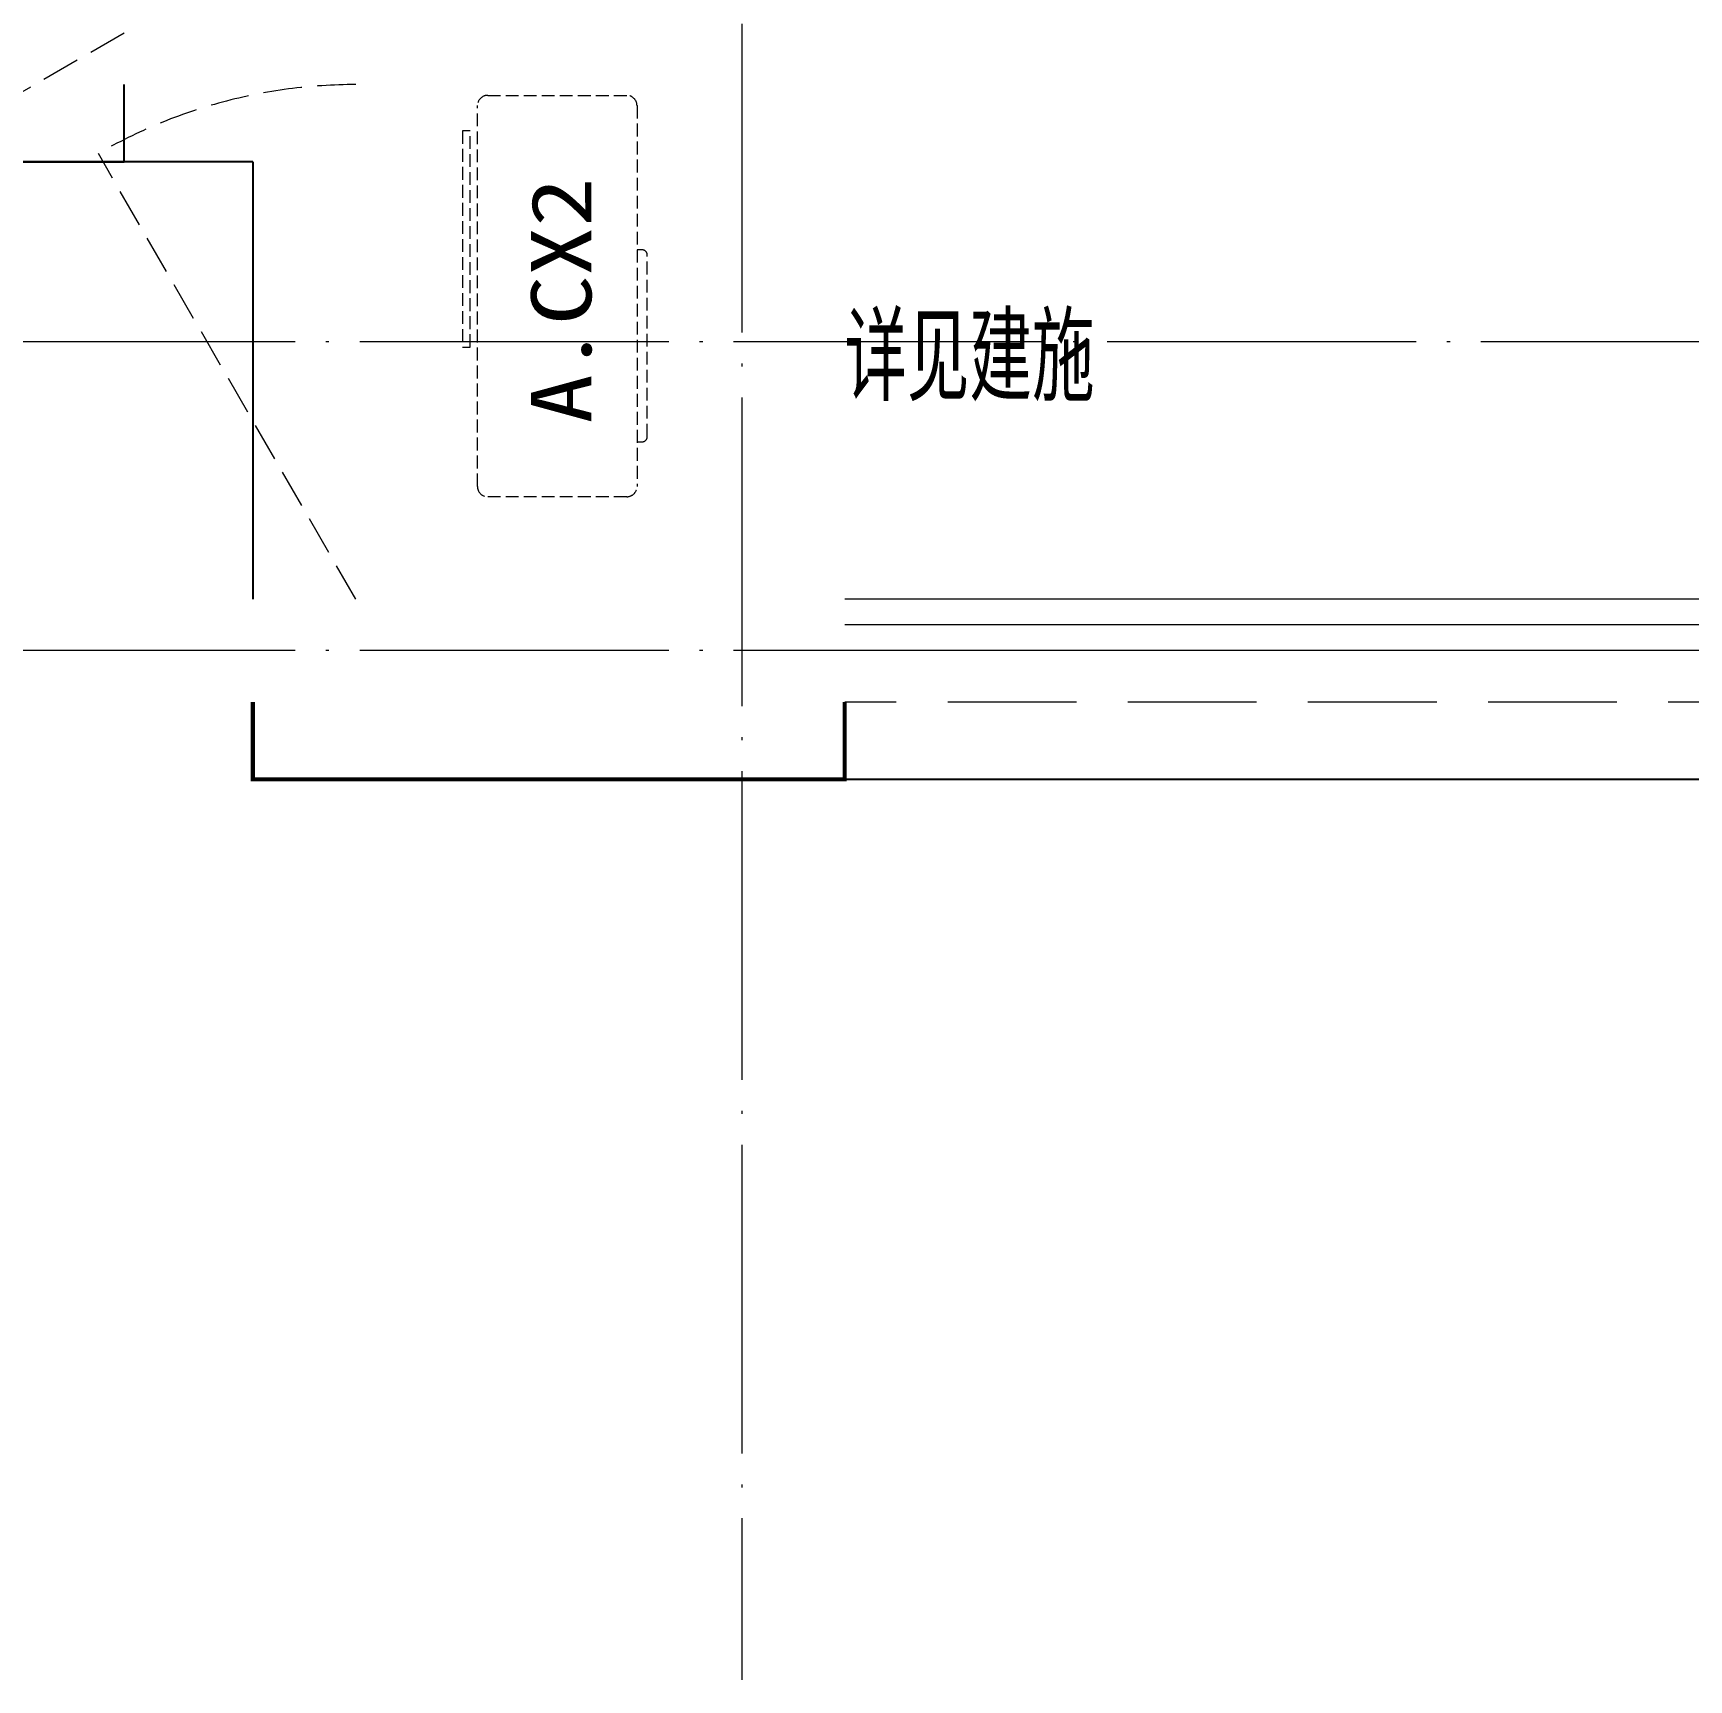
# Model space of a CAD drawing. Extents: x -518115 to 790560, y -210384 to 1628073.
# Drawn here: x 422740 to 425957, y 361824 to 365024 of the extents above; entities that cross this region are included whole.
import ezdxf

# ---------------------------------------------------------------- set-up
doc = ezdxf.new("R2010")
doc.units = 0
doc.header["$LTSCALE"] = 1000
doc.header["$MEASUREMENT"] = 0
doc.linetypes.add('DASH', pattern=[0.35, 0.25, -0.1])
doc.linetypes.add('DOTE', pattern=[2.42, 2, -0.2, 0.02, -0.2])
for name, color, linetype, lineweight in [('DOTE', 19, 'DOTE', 9), ('WINDOW', 144, 'Continuous', 15), ('平面-栏杆', 135, 'Continuous', 15), ('平面-看线', 45, 'Continuous', 15), ('平面-空调预留孔', 173, 'Continuous', 15)]:
    doc.layers.add(name, color=color, linetype=linetype, lineweight=lineweight)
doc.layers.add('PUB_TEXT', color=4, linetype='Continuous')
doc.layers.add('看线', color=251, linetype='Continuous')
doc.styles.add('_TCH_AXIS', font='COMPLEX', dxfattribs={"bigfont": 'GBCBIG'})
doc.styles.add('黑体', font='')
doc.styles.get('黑体').set_extended_font_data('SimHei')

# ---------------------------------------------------------------- blocks, each defined once
blk = doc.blocks.new('ferre')
at = {"layer": '平面-空调预留孔', "linetype": 'DASH', "ltscale": 0.1}
for p, q in [((93392.7, 115403.5), (93392.7, 115393.5)), ((93765.6, 115393.5), (93765.6, 115403.5)), ((93402.7, 115383.5), (93755.6, 115383.5))]:
    blk.add_line(p, q, dxfattribs=at)
blk.add_lwpolyline([(93996.7, 115742.6), (93576.8, 115742.6), (93576.8, 115727.5), (93996.7, 115727.5)], close=True, dxfattribs=at)
blk.add_lwpolyline([(94045.9, 115403.5), (93305.9, 115403.5, -0.414214), (93285.9, 115423.5), (93285.9, 115693.5, -0.414214), (93305.9, 115713.5), (94045.9, 115713.5, -0.414214), (94065.9, 115693.5), (94065.9, 115423.5, -0.414214)], format="xyb", close=True, dxfattribs=at)
for centre, start, end in [((93402.7, 115393.5), 180, 270), ((93755.6, 115393.5), 270, 0)]:
    blk.add_arc(centre, 10, start, end, dxfattribs=at)
at = {"layer": '平面-空调预留孔', "color": 251, "linetype": 'DASH', "ltscale": 0.1, "true_color": 0x636466, "style": '黑体', "width": 1.2}
blk.add_text('A.CX2', height=117.05, dxfattribs=at).set_placement((93428.3, 115492.1))
blk = doc.blocks.new('fergve')
at = {"layer": '平面-空调预留孔', "linetype": 'DASH', "ltscale": 0.1}
blk.add_blockref('ferre', (25670, -60415.8), dxfattribs=at)
blk = doc.blocks.new('GDGDRGDGDRGDR')
at = {"layer": '平面-空调预留孔', "rotation": 90}
blk.add_blockref('fergve', (478900.7, 322375.3), dxfattribs=at)
blk = doc.blocks.new('GDGDGDSDA')
at = {"layer": 'DOTE', "linetype": 'DOTE', "ltscale": 0.3}
for p, q in [((422834.8, 367858.3), (422834.8, 359558.3)), ((471334.8, 362158.3), (417334.8, 362158.3)), ((471334.8, 361558.3), (417334.8, 361558.3))]:
    blk.add_line(p, q, dxfattribs=at)

msp = doc.modelspace()

# ---------------------------------------------------------------- linework, layer by layer
at = {"color": 30, "const_width": 8}
msp.add_lwpolyline([(423166.6, 363723.7), (423166.6, 363573.7), (424316.6, 363573.7), (424316.6, 363723.7)], dxfattribs=at)
at = {"layer": 'WINDOW', "color": 250, "linetype": 'DASH', "ltscale": 0.3}
for points in [[(422916.6, 365023.7), (422353.4, 364699.1, -0.131485), (422266.6, 365023.7)], [(423366.6, 363923.7), (422866.6, 364789.8, -0.131652), (423366.6, 364923.7)]]:
    msp.add_lwpolyline(points, format="xyb", dxfattribs=at)
at = {"layer": '平面-栏杆'}
for points in [[(428966.6, 363873.7), (424316.6, 363873.7)], [(428966.6, 363823.7), (424316.6, 363823.7)]]:
    msp.add_lwpolyline(points, dxfattribs=at)
at = {"layer": '平面-看线', "linetype": 'DASH'}
msp.add_lwpolyline([(428966.6, 363723.7), (424316.6, 363723.7)], dxfattribs=at)
at = {"layer": '看线', "color": 201}
msp.add_lwpolyline([(423166.6, 364773.7), (420366.6, 364773.7), (420366.6, 373173.7), (422166.9, 373173.7), (422166.9, 373723.7), (422316.9, 373723.7)], dxfattribs=at)
at = {"layer": '看线', "color": 202, "ltscale": 0.5}
for points in [[(421116.6, 364923.7), (421116.6, 364773.7), (422916.6, 364773.7), (422916.6, 364923.7)], [(423166.6, 364773.7), (423166.6, 363923.7)], [(424316.6, 363573.7), (428966.6, 363573.7)]]:
    msp.add_lwpolyline(points, dxfattribs=at)

# ---------------------------------------------------------------- texts
at = {"layer": 'PUB_TEXT', "style": '_TCH_AXIS'}
msp.add_text('详见建施', height=168.79, dxfattribs=at).set_placement((424315.8, 364308.4))

# ---------------------------------------------------------------- next in the draw order: block references
msp.add_blockref('GDGDRGDGDRGDR', (0, -77208.4))

# ---------------------------------------------------------------- next in the draw order: linework, layer by layer
at = {"layer": '平面-看线'}
msp.add_lwpolyline([(428966.6, 363923.7), (424316.6, 363923.7)], dxfattribs=at)

# ---------------------------------------------------------------- next in the draw order: block references
msp.add_blockref('GDGDGDSDA', (1281.8, 2265.4))

doc.saveas('drawing.dxf')
